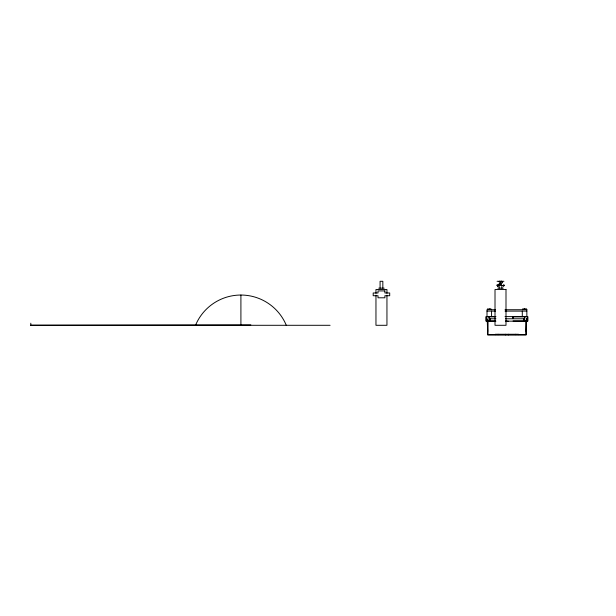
<?xml version="1.0" encoding="UTF-8"?>
<svg xmlns="http://www.w3.org/2000/svg" width="616" height="616" viewBox="0 0 616 616"><rect width="100%" height="100%" fill="white"/><g stroke="black" fill="none" stroke-linecap="round" stroke-linejoin="round"><path stroke-width="0.92" d="M526.187 331.485L526.695 318.78L526.911 321.167M497.944 285.732C493.547 284.7 503.257 283.961 502.671 282.059M490.806 309.101L488.195 309.54L487.718 309.101M526.041 309.101L525.617 309.525M526.172 309.101L525.563 309.54M499.199 281.835L502.148 281.835M499.075 284.761L497.659 286.194L497.959 285.724M497.643 286.209L501.432 281.073L502.664 282.051M499.36 283.884L501.278 284.607L499.722 283.391L500.546 283.876M497.797 286.001L498.875 284.992M498.914 281.681L499.907 281.073L500.538 281.935M499.846 281.835L500.138 281.651M503.503 285.947L504.504 285.424L503.611 284.546M500.069 283.822L500.646 283.676M30.8 325.294L330.084 325.294M497.073 281.289L503.911 281.289M497.073 285.562L503.911 285.562M378.709 288.165L384.207 288.165M497.759 288.165L503.264 288.165M487.456 309.101L491.121 309.101M522.691 309.101L526.488 309.101M525.694 309.54L523.323 309.502M495.541 309.725L487.002 309.725L487.01 316.601M505.035 309.725L526.942 309.725M487.002 311.103L495.541 311.103M505.035 311.103L526.857 311.103M495.949 316.601L486.055 316.601L486.055 321.167L495.918 321.167M505.028 316.601L527.804 316.601L527.797 321.167L505.49 321.167L508.3 321.167M495.426 316.824L486.209 316.824L486.217 320.951L495.534 320.951M495.918 318.78L490.174 318.78L490.174 321.167M505.49 318.78L523.677 318.78L523.677 321.167M513.036 320.951L527.643 320.951L527.643 316.824L513.036 316.824L513.036 318.472M30.8 325.217L250.858 324.878M500.977 281.604L501.501 281.835M523.562 309.54L522.976 309.155M522.953 309.101L523.408 309.478M499.861 283.198L500.916 284.007M503.157 285.478L503.695 286.209M487.68 331.485L487.171 318.78L486.948 321.167M526.68 318.78L526.695 321.167M526.857 309.725L526.849 316.601M526.187 321.167L526.187 334.927L487.68 334.927L487.68 321.167M525.964 321.167L525.964 334.704L487.895 334.704L487.895 321.167M524.863 309.101L524.863 309.54M524.724 309.101L524.724 309.54M524.724 316.824L524.724 320.951M524.455 309.101L524.455 309.54M524.562 316.601L524.562 321.167M524.324 309.101L524.324 309.54M523.454 318.78L523.454 321.167M522.291 311.103L522.283 316.601M518.51 334.704L518.51 334.265L495.349 334.265L495.349 334.704M515.761 334.265L515.761 334.704M512.882 316.601L512.882 318.434M508.308 334.265L508.308 334.927M505.559 334.265L505.559 334.927M501.886 285.585L501.886 288.165M499.137 285.585L499.137 288.165M498.105 334.265L498.105 334.704M491.568 311.103L491.576 316.601M490.398 318.78L490.398 321.167M489.489 309.101L489.489 309.54M489.289 316.601L489.289 321.167M489.089 309.101L489.089 309.54M489.135 316.824L489.135 320.951M386.948 293.301L386.948 289.535L375.96 289.535L375.96 293.301M386.948 295.187L386.948 325.294L375.96 325.294L375.96 295.187M382.836 288.165L382.836 281.289L380.08 281.289L380.08 288.165M240.91 295.041L240.91 325.294M30.8 323.207L30.8 325.371M195.518 325.294A49.172 49.172 0 0 1 286.294 325.294M505.998 289.535L495.01 289.535L495.01 325.294L505.998 325.294L505.998 289.535M384.892 290.914L378.016 290.914L378.016 292.977L373.196 292.977L373.196 295.726L378.016 295.726L378.016 297.79L384.892 297.79L384.892 295.726L389.705 295.726L389.705 292.977L384.892 292.977L384.892 290.914"/></g></svg>
